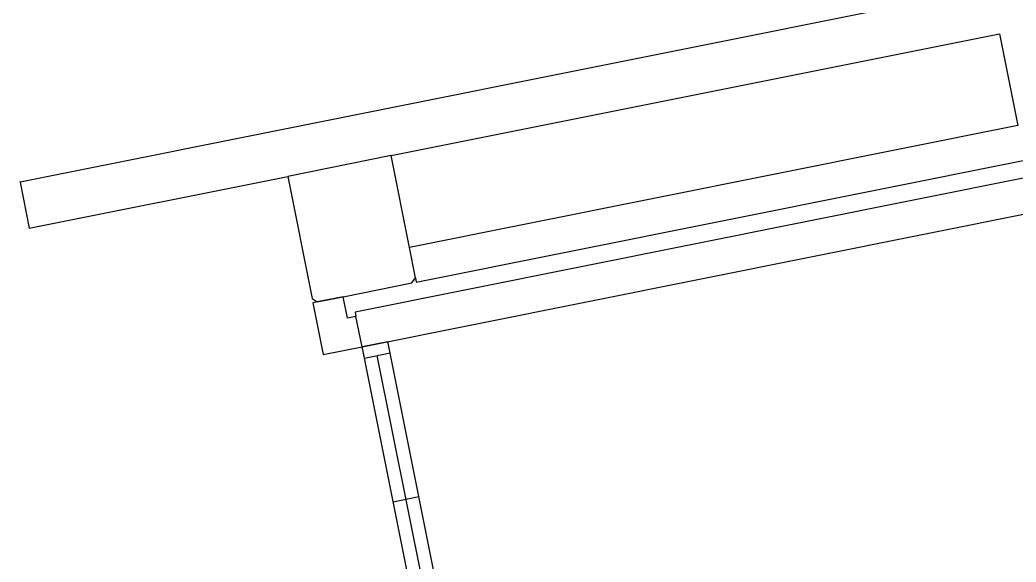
# Model space of a CAD drawing. Header units: inches. Extents: x 69200890 to 69205124, y 27678531 to 27681974.
# Drawn here: x 69204389.9 to 69204560, y 27680733.3 to 27680825.9 of the extents above; entities that cross this region are included whole.
import ezdxf

# ---------------------------------------------------------------- set-up
doc = ezdxf.new("R2010")
doc.units = ezdxf.units.IN
doc.header["$LTSCALE"] = 10
doc.header["$MEASUREMENT"] = 0
doc.layers.add('A-GLAZ', color=1, linetype='CONTINUOUS')
doc.layers.add('A-WALL', color=5, linetype='CONTINUOUS')

msp = doc.modelspace()

# ---------------------------------------------------------------- linework, layer by layer
at = {"layer": 'A-GLAZ'}
for p, q in [((69204448.31, 27680770.12), (69204452.72, 27680771)), ((69204477.77, 27680623.04), (69204448.31, 27680770.12)), ((69204482.18, 27680623.92), (69204452.72, 27680771)), ((69204482.18, 27680623.92), (69204452.72, 27680771)), ((69204448.7, 27680768.15), (69204453.11, 27680769.04)), ((69204479.98, 27680623.48), (69204450.9, 27680768.6))]:
    msp.add_line(p, q, dxfattribs=at)
at = {"layer": 'A-GLAZ', "lineweight": -3}
msp.add_line((69204453.61, 27680743.64), (69204458.02, 27680744.53), dxfattribs=at)
at = {"layer": 'A-WALL'}
for p, q in [((69204563.45, 27680832.96), (69204389.9, 27680798.19)), ((69204453.25, 27680802.72), (69204557.17, 27680823.54)), ((69204557.17, 27680823.54), (69204560.32, 27680807.85)), ((69204560.32, 27680807.85), (69204456.39, 27680787.03)), ((69204453.25, 27680802.72), (69204435.6, 27680799.19)), ((69204456.39, 27680787.03), (69204453.25, 27680802.72)), ((69204457.57, 27680781.15), (69204561.5, 27680801.97)), ((69204391.47, 27680790.34), (69204435.6, 27680799.19)), ((69204435.6, 27680799.19), (69204439.77, 27680778.35)), ((69204562.09, 27680799.03), (69204447.12, 27680776)), ((69204389.9, 27680798.19), (69204391.47, 27680790.34)), ((69204448.3, 27680770.11), (69204563.26, 27680793.15)), ((69204457.42, 27680781.89), (69204456.39, 27680787.03)), ((69204456.83, 27680781), (69204457.42, 27680781.89)), ((69204457.42, 27680781.89), (69204457.57, 27680781.15)), ((69204445.06, 27680778.64), (69204456.83, 27680781)), ((69204445.06, 27680778.64), (69204440.65, 27680777.76)), ((69204440.65, 27680777.76), (69204444.45, 27680778.52)), ((69204444.45, 27680778.52), (69204445.06, 27680778.64)), ((69204439.77, 27680778.35), (69204440.65, 27680777.76)), ((69204447.12, 27680776), (69204447.27, 27680775.26))]:
    msp.add_line(p, q, dxfattribs=at)
at = {"layer": 'A-WALL', "lineweight": 9}
msp.add_line((69204389.9, 27680798.19), (69204389.87, 27680798.31), dxfattribs=at)
at = {"layer": 'A-WALL', "lineweight": 25}
for p, q in [((69204445.8, 27680774.97), (69204445.06, 27680778.64)), ((69204440.65, 27680777.76), (69204439.92, 27680777.61)), ((69204439.92, 27680777.61), (69204441.68, 27680768.79)), ((69204447.27, 27680775.26), (69204445.8, 27680774.97)), ((69204448.3, 27680770.11), (69204447.27, 27680775.26)), ((69204441.68, 27680768.79), (69204448.3, 27680770.11))]:
    msp.add_line(p, q, dxfattribs=at)

doc.saveas('drawing.dxf')
